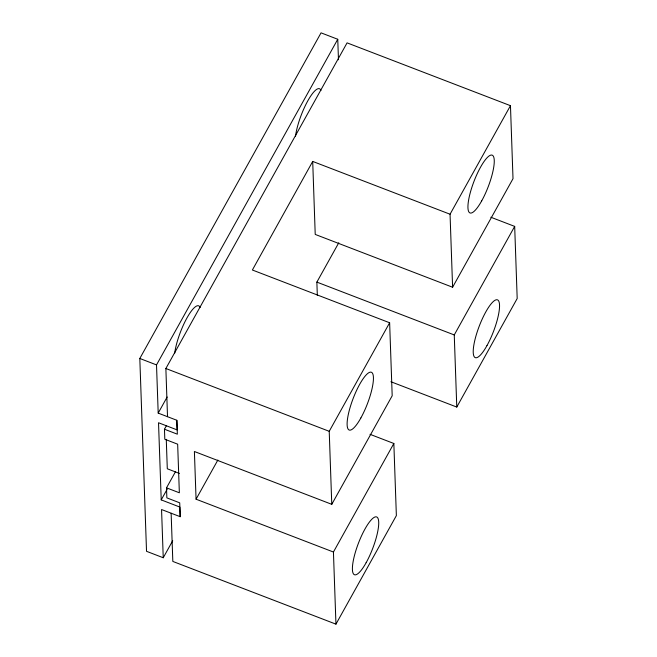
<?xml version="1.0" encoding="UTF-8"?>
<svg xmlns="http://www.w3.org/2000/svg" width="657" height="657" viewBox="0 0 657 657"><rect width="100%" height="100%" fill="white"/><g stroke="black" fill="none" stroke-linecap="round" stroke-linejoin="round"><path stroke-width="0.99" d="M172.701 540.744L163.24 557.744L146.527 551.313L139.81 358.476L321.051 32.85L337.755 39.272L338.47 59.787M166.451 425.637L164.464 429.218L177.349 434.187L176.832 420.275L158.197 413.113L156.514 364.906L337.755 39.272M167.519 416.694L165.868 368.511L347.077 42.861L510.464 105.678L513.01 178.688L452.599 287.232L315.22 234.418L312.707 161.425L450.053 214.223L452.599 287.232M158.197 413.113L167.157 397.009M312.707 161.425L252.378 270.002L389.634 322.768L392.188 395.777L331.769 504.321L194.398 451.507L196.065 499.205L333.436 552.028L335.949 624.15L172.824 561.431L171.132 513.216M163.24 557.744L161.556 509.528L180.19 516.698L179.722 502.827L166.853 497.866L166.508 487.839L175.468 471.742M180.19 516.698L179.854 507.056L161.22 499.887L167.198 489.153M196.065 499.205L217.853 460.056M331.769 504.321L329.223 431.312L389.634 322.768M450.053 214.223L510.464 105.678M333.436 552.028L393.847 443.483L369.998 434.31M390.915 381.742L456.779 407.061L454.258 334.939L514.677 226.394L490.828 217.229M335.949 624.15L396.368 515.605L393.847 443.483M456.779 407.061L517.19 298.524L514.677 226.394M317.315 295.313L316.871 282.108L338.774 242.778M316.871 282.108L454.258 334.939M139.81 358.476L156.514 364.906M165.868 368.511L329.223 431.312M179.41 473.434L167.297 468.778L166.27 439.344M166.508 487.839L179.353 492.783L177.661 444.189L164.808 439.246L164.464 429.218M176.832 420.275L177.168 429.916L158.526 422.755L161.22 499.887M295.519 136.155A30.961 7.597 -69 0 1 307.805 100.833A30.961 7.597 -69 0 1 320.961 90.444M174.688 353.236A30.961 7.597 -69 0 1 186.974 317.922A30.961 7.597 -69 0 1 200.13 307.525M481.688 200.886A30.961 7.605 -69 0 0 492.216 155.167A30.961 7.605 -69 0 0 469.402 196.156A30.961 7.605 -69 0 0 481.688 200.886M366.154 562.671A30.961 7.605 -69 0 0 376.675 516.952A30.961 7.605 -69 0 0 353.868 557.941A30.961 7.605 -69 0 0 366.154 562.671M486.977 345.582A30.961 7.605 -69 0 0 497.497 299.863A30.961 7.605 -69 0 0 474.691 340.852A30.961 7.605 -69 0 0 486.977 345.582M360.865 417.967A30.961 7.605 -69 0 0 371.386 372.256A30.961 7.605 -69 0 0 348.58 413.237A30.961 7.605 -69 0 0 360.865 417.967"/></g></svg>
